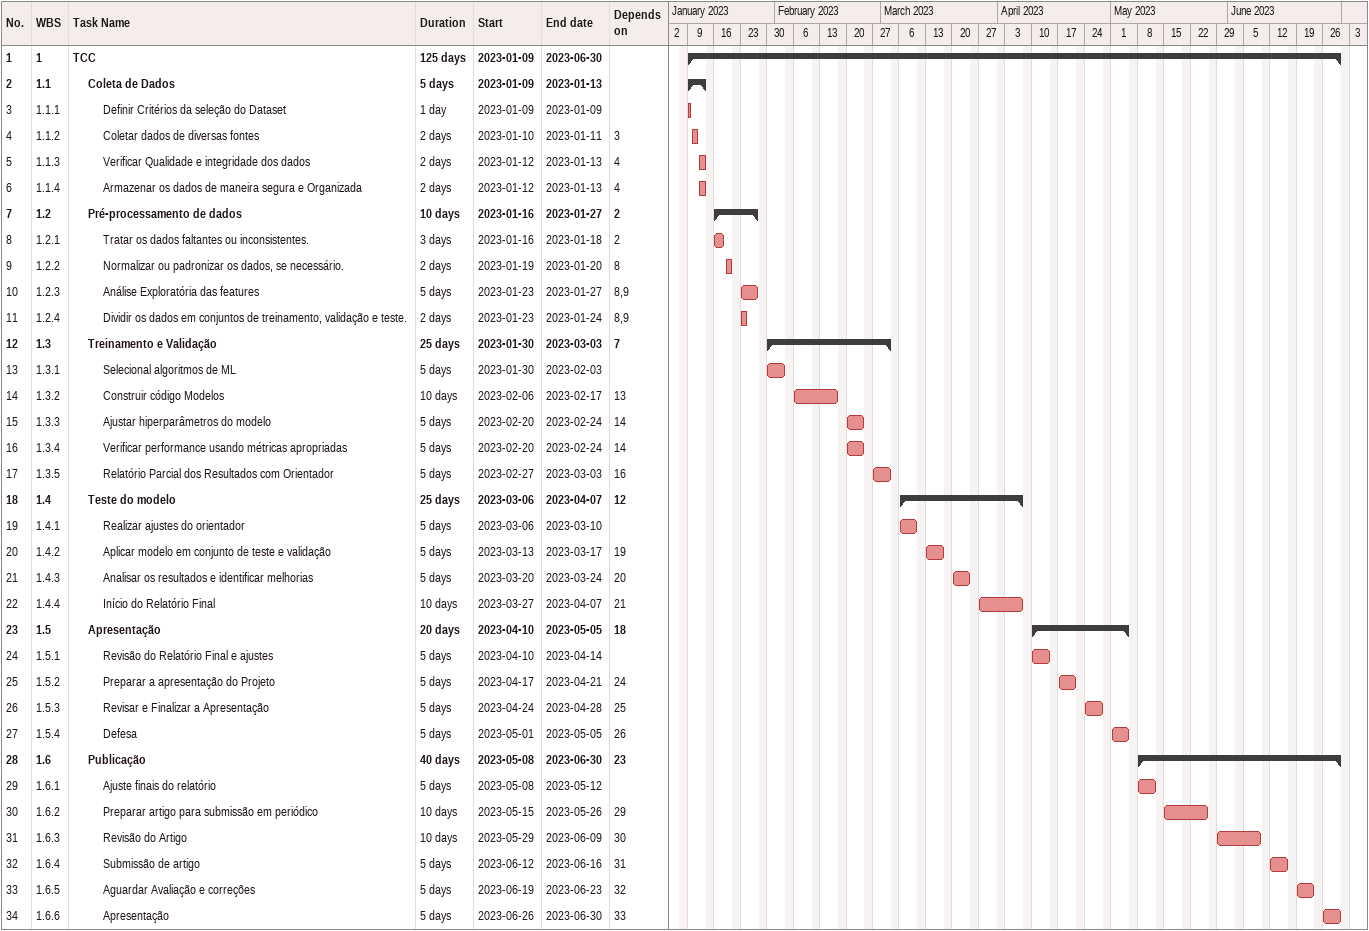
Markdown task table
| ID | WBS | Task | Duration | Start | Finish | Predecessors |
|---|---|---|---|---|---|---|
| 1 | 1 | **TCC** | 125d | 2023-01-09 | 2023-06-30 |  |
| 2 | 1.1 | **Coleta de Dados** | 5d | 2023-01-09 | 2023-01-13 |  |
| 3 | 1.1.1 | Definir Critérios da seleção do Dataset | 1d | 2023-01-09 | 2023-01-09 |  |
| 4 | 1.1.2 | Coletar dados de diversas fontes | 2d | 2023-01-10 | 2023-01-11 | 3 |
| 5 | 1.1.3 | Verificar Qualidade e integridade dos dados | 2d | 2023-01-12 | 2023-01-13 | 4 |
| 6 | 1.1.4 | Armazenar os dados de maneira segura e Organizada | 2d | 2023-01-12 | 2023-01-13 | 4 |
| 7 | 1.2 | **Pré-processamento de dados** | 10d | 2023-01-16 | 2023-01-27 | 2 |
| 8 | 1.2.1 | Tratar os dados faltantes ou inconsistentes. | 3d | 2023-01-16 | 2023-01-18 | 2 |
| 9 | 1.2.2 | Normalizar ou padronizar os dados, se necessário. | 2d | 2023-01-19 | 2023-01-20 | 8 |
| 10 | 1.2.3 | Análise Exploratória das features | 5d | 2023-01-23 | 2023-01-27 | 8, 9 |
| 11 | 1.2.4 | Dividir os dados em conjuntos de treinamento, validação e teste. | 2d | 2023-01-23 | 2023-01-24 | 8, 9 |
| 12 | 1.3 | **Treinamento e Validação** | 25d | 2023-01-30 | 2023-03-03 | 7 |
| 13 | 1.3.1 | Selecional algoritmos de ML | 5d | 2023-01-30 | 2023-02-03 |  |
| 14 | 1.3.2 | Construir código Modelos | 10d | 2023-02-06 | 2023-02-17 | 13 |
| 15 | 1.3.3 | Ajustar hiperparâmetros do modelo | 5d | 2023-02-20 | 2023-02-24 | 14 |
| 16 | 1.3.4 | Verificar performance usando métricas apropriadas | 5d | 2023-02-20 | 2023-02-24 | 14 |
| 17 | 1.3.5 | Relatório Parcial dos Resultados com Orientador | 5d | 2023-02-27 | 2023-03-03 | 16 |
| 18 | 1.4 | **Teste do modelo** | 25d | 2023-03-06 | 2023-04-07 | 12 |
| 19 | 1.4.1 | Realizar ajustes do orientador | 5d | 2023-03-06 | 2023-03-10 |  |
| 20 | 1.4.2 | Aplicar modelo em conjunto de teste e validação | 5d | 2023-03-13 | 2023-03-17 | 19 |
| 21 | 1.4.3 | Analisar os resultados e identificar melhorias | 5d | 2023-03-20 | 2023-03-24 | 20 |
| 22 | 1.4.4 | Início do Relatório Final | 10d | 2023-03-27 | 2023-04-07 | 21 |
| 23 | 1.5 | **Apresentação** | 20d | 2023-04-10 | 2023-05-05 | 18 |
| 24 | 1.5.1 | Revisão do Relatório Final e ajustes | 5d | 2023-04-10 | 2023-04-14 |  |
| 25 | 1.5.2 | Preparar a apresentação do Projeto | 5d | 2023-04-17 | 2023-04-21 | 24 |
| 26 | 1.5.3 | Revisar e Finalizar a Apresentação | 5d | 2023-04-24 | 2023-04-28 | 25 |
| 27 | 1.5.4 | Defesa | 5d | 2023-05-01 | 2023-05-05 | 26 |
| 28 | 1.6 | **Publicação** | 40d | 2023-05-08 | 2023-06-30 | 23 |
| 29 | 1.6.1 | Ajuste finais do relatório | 5d | 2023-05-08 | 2023-05-12 |  |
| 30 | 1.6.2 | Preparar artigo para submissão em periódico | 10d | 2023-05-15 | 2023-05-26 | 29 |
| 31 | 1.6.3 | Revisão do Artigo | 10d | 2023-05-29 | 2023-06-09 | 30 |
| 32 | 1.6.4 | Submissão de artigo | 5d | 2023-06-12 | 2023-06-16 | 31 |
| 33 | 1.6.5 | Aguardar Avaliação e correções | 5d | 2023-06-19 | 2023-06-23 | 32 |
| 34 | 1.6.6 | Apresentação | 5d | 2023-06-26 | 2023-06-30 | 33 |
